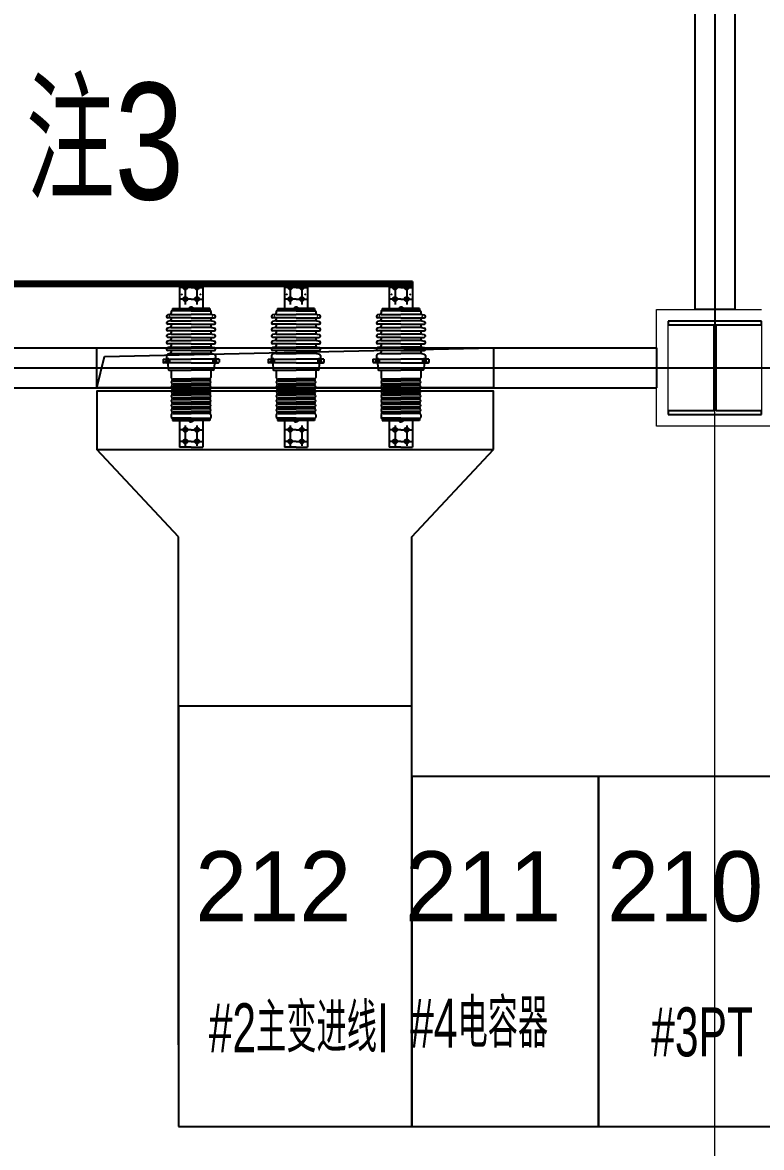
# Model space of a CAD drawing. Extents: x 3213259 to 3716512, y 332899 to 392399.
# Drawn here: x 3258526 to 3261695, y 358021 to 362842 of the extents above; entities that cross this region are included whole.
import ezdxf
from ezdxf.enums import TextEntityAlignment as Align

# ---------------------------------------------------------------- set-up
doc = ezdxf.new("R2010")
doc.units = 0
doc.header["$LTSCALE"] = 1000
doc.header["$MEASUREMENT"] = 0
doc.linetypes.add('CENTER', pattern=[50.8, 31.75, -6.35, 6.35, -6.35])
doc.linetypes.add('DOTE', pattern=[2.42, 2, -0.2, 0.02, -0.2])
for name, color, linetype in [('Cen', 4, 'CENTER'), ('DIM', 7, 'Continuous'), ('JZX_COLUMN', 50, 'Continuous'), ('JZX_WALL', 50, 'Continuous'), ('Lz3_autosign', 7, 'Continuous'), ('PART', 1, 'Continuous'), ('立面填充', 8, 'Continuous'), ('设备', 253, 'Continuous')]:
    doc.layers.add(name, color=color, linetype=linetype)
for name, color, linetype, lineweight in [('JYBASE', 255, 'Continuous', 0), ('JZ_SPACE', 7, 'Continuous', 0), ('JZX_DOTE', 14, 'DOTE', 0), ('JZX_ViewLine', 30, 'Continuous', 0)]:
    doc.layers.add(name, color=color, linetype=linetype, lineweight=lineweight)
doc.styles.add('sepd_yb2', font='sepd_gbe.shx', dxfattribs={"width": 0.8, "bigfont": 'sepd_gbc.shx'})
pattern_1 = [(90, (38683506.7, 5563254.86), (-538.815, 538.815), [142.875, -934.755]), (45, (38683506.7, 5563254.86), (-538.815367, 538.815367), [142.875, -619.125]), (135, (38683506.7, 5563254.86), (-538.815367, -538.815367), [142.875, -619.125])]

# ---------------------------------------------------------------- blocks, each defined once
blk = doc.blocks.new('A$C62D55686')
for p, q in [((34794.1, 13580), (33094.1, 13580)), ((33444.1, 12956.3), (33094.1, 13330)), ((34444.1, 12956.3), (34794.1, 13330)), ((33444.1, 10780), (33444.1, 12956.3)), ((34444.1, 10780), (34444.1, 12956.3))]:
    blk.add_line(p, q)
for points in [[(34794.1, 13330), (34794.1, 13580), (33094.1, 13580), (33094.1, 13330)], [(33444.1, 10430), (34444.1, 10430), (34444.1, 12230), (33444.1, 12230)]]:
    blk.add_lwpolyline(points, close=True)
at = {"layer": 'Cen'}
for p, q in [((33472.5, 14051.5), (33472.5, 13951.9)), ((33522.5, 14051.5), (33522.5, 13951.9)), ((33922.5, 14051.5), (33922.5, 13951.9)), ((33972.5, 14051.5), (33972.5, 13951.9)), ((34372.5, 14051.5), (34372.5, 13951.9)), ((34422.5, 14051.5), (34422.5, 13951.9)), ((33497.5, 14025), (33447.5, 14025)), ((33497.5, 14025), (33447.5, 14025)), ((33497.5, 14025), (33547.5, 14025)), ((33497.5, 14025), (33547.5, 14025)), ((33947.5, 14025), (33897.5, 14025)), ((33947.5, 14025), (33897.5, 14025)), ((33947.5, 14025), (33997.5, 14025)), ((33947.5, 14025), (33997.5, 14025)), ((34397.5, 14025), (34347.5, 14025)), ((34397.5, 14025), (34347.5, 14025)), ((34397.5, 14025), (34447.5, 14025)), ((34397.5, 14025), (34447.5, 14025)), ((33497.5, 13975), (33447.5, 13975)), ((33497.5, 13975), (33447.5, 13975)), ((33497.5, 13975), (33547.5, 13975)), ((33497.5, 13975), (33547.5, 13975)), ((33947.5, 13975), (33897.5, 13975)), ((33947.5, 13975), (33897.5, 13975)), ((33947.5, 13975), (33997.5, 13975)), ((33947.5, 13975), (33997.5, 13975)), ((34397.5, 13975), (34347.5, 13975)), ((34397.5, 13975), (34347.5, 13975)), ((34397.5, 13975), (34447.5, 13975)), ((34397.5, 13975), (34447.5, 13975)), ((33397.5, 13722.6), (33397.5, 13694.1)), ((33597.5, 13722.6), (33597.5, 13694.1)), ((33847.5, 13722.6), (33847.5, 13694.1)), ((34047.5, 13722.6), (34047.5, 13694.1)), ((34297.5, 13722.6), (34297.5, 13694.1)), ((34497.5, 13722.6), (34497.5, 13694.1)), ((33497.5, 13415), (33447.5, 13415)), ((33497.5, 13415), (33447.5, 13415)), ((33472.5, 13433.4), (33472.5, 13346.6)), ((33497.5, 13415), (33547.5, 13415)), ((33497.5, 13415), (33547.5, 13415)), ((33522.5, 13433.4), (33522.5, 13346.6)), ((33947.5, 13415), (33897.5, 13415)), ((33947.5, 13415), (33897.5, 13415)), ((33922.5, 13433.4), (33922.5, 13346.6)), ((33947.5, 13415), (33997.5, 13415)), ((33947.5, 13415), (33997.5, 13415)), ((33972.5, 13433.4), (33972.5, 13346.6)), ((34397.5, 13415), (34347.5, 13415)), ((34397.5, 13415), (34347.5, 13415)), ((34372.5, 13433.4), (34372.5, 13346.6)), ((34397.5, 13415), (34447.5, 13415)), ((34397.5, 13415), (34447.5, 13415)), ((34422.5, 13433.4), (34422.5, 13346.6)), ((33497.5, 13365), (33447.5, 13365)), ((33497.5, 13365), (33447.5, 13365)), ((33497.5, 13365), (33547.5, 13365)), ((33497.5, 13365), (33547.5, 13365)), ((33947.5, 13365), (33897.5, 13365)), ((33947.5, 13365), (33897.5, 13365)), ((33947.5, 13365), (33997.5, 13365)), ((33947.5, 13365), (33997.5, 13365)), ((34397.5, 13365), (34347.5, 13365)), ((34397.5, 13365), (34347.5, 13365)), ((34397.5, 13365), (34447.5, 13365)), ((34397.5, 13365), (34447.5, 13365))]:
    blk.add_line(p, q, dxfattribs=at)
at = {"layer": 'DIM'}
for centre in [(33457.6, 13994.9), (33537.4, 13994.9), (33907.6, 13994.9), (33987.4, 13994.9), (34357.6, 13994.9), (34437.4, 13994.9), (33430.7, 13931.2), (33564.3, 13931.2), (33880.7, 13931.2), (34014.3, 13931.2), (34330.7, 13931.2), (34464.3, 13931.2), (33405.6, 13901.6), (33589.4, 13901.6), (33855.6, 13901.6), (34039.4, 13901.6), (34305.6, 13901.6), (34489.4, 13901.6), (33388.5, 13706.9), (33606.5, 13706.9), (33838.5, 13706.9), (34056.5, 13706.9), (34288.5, 13706.9), (34506.5, 13706.9)]:
    blk.add_circle(centre, 0.4, dxfattribs=at)
at = {"layer": 'JYBASE', "lineweight": -3}
for p, q in [((33094.1, 13766), (34794.1, 13766)), ((33094.1, 13594), (33094.1, 13766)), ((33094.1, 13766), (34794.1, 13766)), ((33094.1, 13594), (33094.1, 13766)), ((33094.1, 13766), (34794.1, 13766)), ((33094.1, 13594), (33094.1, 13766)), ((33125.9, 13729.6), (34794.1, 13766)), ((33125.9, 13729.6), (34794.1, 13766)), ((33125.9, 13729.6), (34794.1, 13766)), ((34794.1, 13766), (34794.1, 13594)), ((34794.1, 13766), (34794.1, 13594)), ((34794.1, 13766), (34794.1, 13594)), ((33094.1, 13594), (33125.9, 13729.6)), ((33094.1, 13594), (33125.9, 13729.6)), ((33094.1, 13594), (33125.9, 13729.6)), ((34794.1, 13594), (33094.1, 13594)), ((34794.1, 13594), (33094.1, 13594)), ((34794.1, 13594), (33094.1, 13594))]:
    blk.add_line(p, q, dxfattribs=at)
at = {"layer": 'JYBASE'}
blk.add_lwpolyline([(33094.1, 13766), (34794.1, 13766), (34794.1, 13594), (33094.1, 13594)], close=True, dxfattribs=at)
blk.add_lwpolyline([(33094.1, 13766), (34794.1, 13766), (34794.1, 13594), (33094.1, 13594)], close=True, dxfattribs=at)
blk.add_lwpolyline([(33094.1, 13594), (33125.9, 13729.6), (34794.1, 13766)], dxfattribs=at)
blk.add_lwpolyline([(33094.1, 13594), (33125.9, 13729.6), (34794.1, 13766)], dxfattribs=at)
at = {"layer": 'JZX_COLUMN'}
for p, q in [((35943.8, 13880), (35543.8, 13880)), ((35543.8, 13880), (35543.8, 13864)), ((35543.8, 13880), (35543.8, 13864)), ((35543.8, 13864), (35738.8, 13864)), ((35738.8, 13864), (35738.8, 13496)), ((35748.8, 13496), (35748.8, 13864)), ((35748.8, 13864), (35943.8, 13864)), ((35943.8, 13864), (35943.8, 13880)), ((35943.8, 13864), (35943.8, 13880)), ((35738.8, 13496), (35543.8, 13496)), ((35543.8, 13496), (35543.8, 13480)), ((35543.8, 13480), (35943.8, 13480)), ((35943.8, 13496), (35748.8, 13496)), ((35943.8, 13480), (35943.8, 13496))]:
    blk.add_line(p, q, dxfattribs=at)
at = {"layer": 'JZX_DOTE', "ltscale": 20}
for p, q in [((35743.8, 1280), (35743.8, 24280)), ((1143.8, 13680), (49043.8, 13680)), ((1143.8, 13680), (49043.8, 13680)), ((1143.8, 13680), (49043.8, 13680))]:
    blk.add_line(p, q, dxfattribs=at)
at = {"layer": 'JZX_ViewLine'}
blk.add_lwpolyline([(35993.8, 13880), (35993.8, 13430), (35493.8, 13430), (35493.8, 13930), (35943.8, 13930)], dxfattribs=at)
blk.add_lwpolyline([(35543.8, 13880), (35943.8, 13880), (35943.8, 13480), (35543.8, 13480)], close=True, dxfattribs=at)
at = {"layer": 'JZX_WALL'}
for p, q in [((35657.8, 23030), (35657.8, 13930)), ((35829.8, 23030), (35829.8, 13930)), ((35829.8, 13930), (35657.8, 13930)), ((35829.8, 13930), (35657.8, 13930)), ((29693.8, 13766), (35493.8, 13766)), ((35493.8, 13766), (35493.8, 13594)), ((29693.8, 13594), (35493.8, 13594))]:
    blk.add_line(p, q, dxfattribs=at)
at = {"layer": 'Lz3_autosign', "color": 7, "linetype": 'ByBlock', "const_width": 30}
blk.add_lwpolyline([(30847.5, 14040), (34447.5, 14040)], dxfattribs=at)
at = {"layer": 'PART'}
for p, q in [((33497.5, 14050), (33447.5, 14050)), ((33497.5, 14050), (33447.5, 14050)), ((33447.5, 14050), (33447.5, 13935)), ((33497.5, 14050), (33547.5, 14050)), ((33497.5, 14050), (33547.5, 14050)), ((33547.5, 14050), (33547.5, 13935)), ((33947.5, 14050), (33897.5, 14050)), ((33947.5, 14050), (33897.5, 14050)), ((33897.5, 14050), (33897.5, 13935)), ((33947.5, 14050), (33997.5, 14050)), ((33947.5, 14050), (33997.5, 14050)), ((33997.5, 14050), (33997.5, 13935)), ((34397.5, 14050), (34347.5, 14050)), ((34397.5, 14050), (34347.5, 14050)), ((34347.5, 14050), (34347.5, 13935)), ((34397.5, 14050), (34447.5, 14050)), ((34397.5, 14050), (34447.5, 14050)), ((34447.5, 14050), (34447.5, 13935)), ((33417.5, 13935), (33497.5, 13935)), ((33417.5, 13935), (33417.5, 13925)), ((33491.5, 13940.5), (33497.5, 13940.5)), ((33491.5, 13940.5), (33491.5, 13935)), ((33503.5, 13940.5), (33497.5, 13940.5)), ((33577.5, 13935), (33497.5, 13935)), ((33503.5, 13940.5), (33503.5, 13935)), ((33577.5, 13935), (33577.5, 13925)), ((33867.5, 13935), (33947.5, 13935)), ((33867.5, 13935), (33867.5, 13925)), ((33941.5, 13940.5), (33947.5, 13940.5)), ((33941.5, 13940.5), (33941.5, 13935)), ((33953.5, 13940.5), (33947.5, 13940.5)), ((34027.5, 13935), (33947.5, 13935)), ((33953.5, 13940.5), (33953.5, 13935)), ((34027.5, 13935), (34027.5, 13925)), ((34317.5, 13935), (34397.5, 13935)), ((34317.5, 13935), (34317.5, 13925)), ((34391.5, 13940.5), (34397.5, 13940.5)), ((34391.5, 13940.5), (34391.5, 13935)), ((34403.5, 13940.5), (34397.5, 13940.5)), ((34477.5, 13935), (34397.5, 13935)), ((34403.5, 13940.5), (34403.5, 13935)), ((34477.5, 13935), (34477.5, 13925)), ((33407.8, 13909.1), (33397.2, 13906.9)), ((33497.5, 13895), (33398.5, 13895)), ((33412.5, 13922), (33412.5, 13915)), ((33412.5, 13909.1), (33497.5, 13909.1)), ((33412.5, 13895), (33412.5, 13887)), ((33497.5, 13925), (33415.5, 13925)), ((33417.5, 13928.5), (33497.5, 13928.5)), ((33577.5, 13928.5), (33497.5, 13928.5)), ((33497.5, 13925), (33579.5, 13925)), ((33582.5, 13909.1), (33497.5, 13909.1)), ((33497.5, 13895), (33596.5, 13895)), ((33582.5, 13922), (33582.5, 13915)), ((33582.5, 13895), (33582.5, 13887)), ((33587.2, 13909.1), (33597.8, 13906.9)), ((33857.8, 13909.1), (33847.2, 13906.9)), ((33947.5, 13895), (33848.5, 13895)), ((33862.5, 13922), (33862.5, 13915)), ((33862.5, 13909.1), (33947.5, 13909.1)), ((33862.5, 13895), (33862.5, 13887)), ((33947.5, 13925), (33865.5, 13925)), ((33867.5, 13928.5), (33947.5, 13928.5)), ((34027.5, 13928.5), (33947.5, 13928.5)), ((33947.5, 13925), (34029.5, 13925)), ((34032.5, 13909.1), (33947.5, 13909.1)), ((33947.5, 13895), (34046.5, 13895)), ((34032.5, 13922), (34032.5, 13915)), ((34032.5, 13895), (34032.5, 13887)), ((34037.2, 13909.1), (34047.8, 13906.9)), ((34307.8, 13909.1), (34297.2, 13906.9)), ((34397.5, 13895), (34298.5, 13895)), ((34312.5, 13922), (34312.5, 13915)), ((34312.5, 13909.1), (34397.5, 13909.1)), ((34312.5, 13895), (34312.5, 13887)), ((34397.5, 13925), (34315.5, 13925)), ((34317.5, 13928.5), (34397.5, 13928.5)), ((34477.5, 13928.5), (34397.5, 13928.5)), ((34397.5, 13925), (34479.5, 13925)), ((34482.5, 13909.1), (34397.5, 13909.1)), ((34397.5, 13895), (34496.5, 13895)), ((34482.5, 13922), (34482.5, 13915)), ((34482.5, 13895), (34482.5, 13887)), ((34487.2, 13909.1), (34497.8, 13906.9)), ((33407.8, 13881.1), (33397.2, 13878.9)), ((33407.8, 13853.1), (33397.2, 13850.9)), ((33497.5, 13867), (33398.5, 13867)), ((33497.5, 13839), (33398.5, 13839)), ((33412.5, 13881.1), (33497.5, 13881.1)), ((33412.5, 13867), (33412.5, 13859)), ((33412.5, 13853.1), (33497.5, 13853.1)), ((33412.5, 13839), (33412.5, 13831)), ((33582.5, 13881.1), (33497.5, 13881.1)), ((33497.5, 13867), (33596.5, 13867)), ((33582.5, 13853.1), (33497.5, 13853.1)), ((33497.5, 13839), (33596.5, 13839)), ((33582.5, 13867), (33582.5, 13859)), ((33582.5, 13839), (33582.5, 13831)), ((33587.2, 13881.1), (33597.8, 13878.9)), ((33587.2, 13853.1), (33597.8, 13850.9)), ((33857.8, 13881.1), (33847.2, 13878.9)), ((33857.8, 13853.1), (33847.2, 13850.9)), ((33947.5, 13867), (33848.5, 13867)), ((33947.5, 13839), (33848.5, 13839)), ((33862.5, 13881.1), (33947.5, 13881.1)), ((33862.5, 13867), (33862.5, 13859)), ((33862.5, 13853.1), (33947.5, 13853.1)), ((33862.5, 13839), (33862.5, 13831)), ((34032.5, 13881.1), (33947.5, 13881.1)), ((33947.5, 13867), (34046.5, 13867)), ((34032.5, 13853.1), (33947.5, 13853.1)), ((33947.5, 13839), (34046.5, 13839)), ((34032.5, 13867), (34032.5, 13859)), ((34032.5, 13839), (34032.5, 13831)), ((34037.2, 13881.1), (34047.8, 13878.9)), ((34037.2, 13853.1), (34047.8, 13850.9)), ((34307.8, 13881.1), (34297.2, 13878.9)), ((34307.8, 13853.1), (34297.2, 13850.9)), ((34397.5, 13867), (34298.5, 13867)), ((34397.5, 13839), (34298.5, 13839)), ((34312.5, 13881.1), (34397.5, 13881.1)), ((34312.5, 13867), (34312.5, 13859)), ((34312.5, 13853.1), (34397.5, 13853.1)), ((34312.5, 13839), (34312.5, 13831)), ((34482.5, 13881.1), (34397.5, 13881.1)), ((34397.5, 13867), (34496.5, 13867)), ((34482.5, 13853.1), (34397.5, 13853.1)), ((34397.5, 13839), (34496.5, 13839)), ((34482.5, 13867), (34482.5, 13859)), ((34482.5, 13839), (34482.5, 13831)), ((34487.2, 13881.1), (34497.8, 13878.9)), ((34487.2, 13853.1), (34497.8, 13850.9)), ((33407.8, 13825.1), (33397.2, 13822.9)), ((33407.8, 13797.1), (33397.2, 13794.9)), ((33497.5, 13811), (33398.5, 13811)), ((33412.5, 13825.1), (33497.5, 13825.1)), ((33412.5, 13811), (33412.5, 13803)), ((33412.5, 13797.1), (33497.5, 13797.1)), ((33582.5, 13825.1), (33497.5, 13825.1)), ((33497.5, 13811), (33596.5, 13811)), ((33582.5, 13797.1), (33497.5, 13797.1)), ((33582.5, 13811), (33582.5, 13803)), ((33587.2, 13825.1), (33597.8, 13822.9)), ((33587.2, 13797.1), (33597.8, 13794.9)), ((33857.8, 13825.1), (33847.2, 13822.9)), ((33857.8, 13797.1), (33847.2, 13794.9)), ((33947.5, 13811), (33848.5, 13811)), ((33862.5, 13825.1), (33947.5, 13825.1)), ((33862.5, 13811), (33862.5, 13803)), ((33862.5, 13797.1), (33947.5, 13797.1)), ((34032.5, 13825.1), (33947.5, 13825.1)), ((33947.5, 13811), (34046.5, 13811)), ((34032.5, 13797.1), (33947.5, 13797.1)), ((34032.5, 13811), (34032.5, 13803)), ((34037.2, 13825.1), (34047.8, 13822.9)), ((34037.2, 13797.1), (34047.8, 13794.9)), ((34307.8, 13825.1), (34297.2, 13822.9)), ((34307.8, 13797.1), (34297.2, 13794.9)), ((34397.5, 13811), (34298.5, 13811)), ((34312.5, 13825.1), (34397.5, 13825.1)), ((34312.5, 13811), (34312.5, 13803)), ((34312.5, 13797.1), (34397.5, 13797.1)), ((34482.5, 13825.1), (34397.5, 13825.1)), ((34397.5, 13811), (34496.5, 13811)), ((34482.5, 13797.1), (34397.5, 13797.1)), ((34482.5, 13811), (34482.5, 13803)), ((34487.2, 13825.1), (34497.8, 13822.9)), ((34487.2, 13797.1), (34497.8, 13794.9)), ((33407.8, 13769.1), (33397.2, 13766.9)), ((33407.8, 13741.1), (33397.2, 13738.9)), ((33497.5, 13783), (33398.5, 13783)), ((33497.5, 13755), (33398.5, 13755)), ((33412.5, 13783), (33412.5, 13775)), ((33412.5, 13769.1), (33497.5, 13769.1)), ((33412.5, 13755), (33412.5, 13747)), ((33412.5, 13741.1), (33497.5, 13741.1)), ((33497.5, 13783), (33596.5, 13783)), ((33582.5, 13769.1), (33497.5, 13769.1)), ((33497.5, 13755), (33596.5, 13755)), ((33582.5, 13741.1), (33497.5, 13741.1)), ((33582.5, 13783), (33582.5, 13775)), ((33582.5, 13755), (33582.5, 13747)), ((33587.2, 13769.1), (33597.8, 13766.9)), ((33587.2, 13741.1), (33597.8, 13738.9)), ((33857.8, 13769.1), (33847.2, 13766.9)), ((33857.8, 13741.1), (33847.2, 13738.9)), ((33947.5, 13783), (33848.5, 13783)), ((33947.5, 13755), (33848.5, 13755)), ((33862.5, 13783), (33862.5, 13775)), ((33862.5, 13769.1), (33947.5, 13769.1)), ((33862.5, 13755), (33862.5, 13747)), ((33862.5, 13741.1), (33947.5, 13741.1)), ((33947.5, 13783), (34046.5, 13783)), ((34032.5, 13769.1), (33947.5, 13769.1)), ((33947.5, 13755), (34046.5, 13755)), ((34032.5, 13741.1), (33947.5, 13741.1)), ((34032.5, 13783), (34032.5, 13775)), ((34032.5, 13755), (34032.5, 13747)), ((34037.2, 13769.1), (34047.8, 13766.9)), ((34037.2, 13741.1), (34047.8, 13738.9)), ((34307.8, 13769.1), (34297.2, 13766.9)), ((34307.8, 13741.1), (34297.2, 13738.9)), ((34397.5, 13783), (34298.5, 13783)), ((34397.5, 13755), (34298.5, 13755)), ((34312.5, 13783), (34312.5, 13775)), ((34312.5, 13769.1), (34397.5, 13769.1)), ((34312.5, 13755), (34312.5, 13747)), ((34312.5, 13741.1), (34397.5, 13741.1)), ((34397.5, 13783), (34496.5, 13783)), ((34482.5, 13769.1), (34397.5, 13769.1)), ((34397.5, 13755), (34496.5, 13755)), ((34482.5, 13741.1), (34397.5, 13741.1)), ((34482.5, 13783), (34482.5, 13775)), ((34482.5, 13755), (34482.5, 13747)), ((34487.2, 13769.1), (34497.8, 13766.9)), ((34487.2, 13741.1), (34497.8, 13738.9)), ((33377.5, 13717), (33377.5, 13705)), ((33377.5, 13717), (33497.5, 13717)), ((33497.5, 13702), (33380.5, 13702)), ((33390.5, 13717), (33390.5, 13702)), ((33392.5, 13733), (33392.5, 13717)), ((33397.7, 13699.2), (33399.3, 13673.8)), ((33404.5, 13717), (33404.5, 13702)), ((33617.5, 13717), (33497.5, 13717)), ((33497.5, 13702), (33614.5, 13702)), ((33590.5, 13717), (33590.5, 13702)), ((33597.3, 13699.2), (33595.7, 13673.8)), ((33602.5, 13733), (33602.5, 13717)), ((33604.5, 13717), (33604.5, 13702)), ((33617.5, 13717), (33617.5, 13705)), ((33827.5, 13717), (33827.5, 13705)), ((33827.5, 13717), (33947.5, 13717)), ((33947.5, 13702), (33830.5, 13702)), ((33840.5, 13717), (33840.5, 13702)), ((33842.5, 13733), (33842.5, 13717)), ((33847.7, 13699.2), (33849.3, 13673.8)), ((33854.5, 13717), (33854.5, 13702)), ((34067.5, 13717), (33947.5, 13717)), ((33947.5, 13702), (34064.5, 13702)), ((34040.5, 13717), (34040.5, 13702)), ((34047.3, 13699.2), (34045.7, 13673.8)), ((34052.5, 13733), (34052.5, 13717)), ((34054.5, 13717), (34054.5, 13702)), ((34067.5, 13717), (34067.5, 13705)), ((34277.5, 13717), (34277.5, 13705)), ((34277.5, 13717), (34397.5, 13717)), ((34397.5, 13702), (34280.5, 13702)), ((34290.5, 13717), (34290.5, 13702)), ((34292.5, 13733), (34292.5, 13717)), ((34297.7, 13699.2), (34299.3, 13673.8)), ((34304.5, 13717), (34304.5, 13702)), ((34517.5, 13717), (34397.5, 13717)), ((34397.5, 13702), (34514.5, 13702)), ((34490.5, 13717), (34490.5, 13702)), ((34497.3, 13699.2), (34495.7, 13673.8)), ((34502.5, 13733), (34502.5, 13717)), ((34504.5, 13717), (34504.5, 13702)), ((34517.5, 13717), (34517.5, 13705)), ((33402.3, 13671), (33497.5, 13671)), ((33412.5, 13671), (33412.5, 13639)), ((33412.5, 13671), (33412.5, 13639)), ((33592.7, 13671), (33497.5, 13671)), ((33582.5, 13671), (33582.5, 13639)), ((33582.5, 13671), (33582.5, 13639)), ((33852.3, 13671), (33947.5, 13671)), ((33862.5, 13671), (33862.5, 13639)), ((33862.5, 13671), (33862.5, 13639)), ((34042.7, 13671), (33947.5, 13671)), ((34032.5, 13671), (34032.5, 13639)), ((34032.5, 13671), (34032.5, 13639)), ((34302.3, 13671), (34397.5, 13671)), ((34312.5, 13671), (34312.5, 13639)), ((34312.5, 13671), (34312.5, 13639)), ((34492.7, 13671), (34397.5, 13671)), ((34482.5, 13671), (34482.5, 13639)), ((34482.5, 13671), (34482.5, 13639)), ((33416.1, 13632.8), (33413.7, 13635.8)), ((33413.7, 13622.2), (33416.1, 13625.2)), ((33416.1, 13612.8), (33413.7, 13615.8)), ((33413.7, 13602.2), (33416.1, 13605.2)), ((33416.1, 13592.8), (33413.7, 13595.8)), ((33419.4, 13632.8), (33497.5, 13632.8)), ((33419.4, 13625.2), (33497.5, 13625.2)), ((33419.4, 13612.8), (33497.5, 13612.8)), ((33419.4, 13605.2), (33497.5, 13605.2)), ((33575.6, 13632.8), (33497.5, 13632.8)), ((33575.6, 13625.2), (33497.5, 13625.2)), ((33575.6, 13612.8), (33497.5, 13612.8)), ((33575.6, 13605.2), (33497.5, 13605.2)), ((33578.9, 13632.8), (33581.4, 13635.8)), ((33581.4, 13622.2), (33578.9, 13625.2)), ((33578.9, 13612.8), (33581.4, 13615.8)), ((33581.4, 13602.2), (33578.9, 13605.2)), ((33578.9, 13592.8), (33581.4, 13595.8)), ((33866.1, 13632.8), (33863.7, 13635.8)), ((33863.7, 13622.2), (33866.1, 13625.2)), ((33866.1, 13612.8), (33863.7, 13615.8)), ((33863.7, 13602.2), (33866.1, 13605.2)), ((33866.1, 13592.8), (33863.7, 13595.8)), ((33869.4, 13632.8), (33947.5, 13632.8)), ((33869.4, 13625.2), (33947.5, 13625.2)), ((33869.4, 13612.8), (33947.5, 13612.8)), ((33869.4, 13605.2), (33947.5, 13605.2)), ((34025.6, 13632.8), (33947.5, 13632.8)), ((34025.6, 13625.2), (33947.5, 13625.2)), ((34025.6, 13612.8), (33947.5, 13612.8)), ((34025.6, 13605.2), (33947.5, 13605.2)), ((34028.9, 13632.8), (34031.4, 13635.8)), ((34031.4, 13622.2), (34028.9, 13625.2)), ((34028.9, 13612.8), (34031.4, 13615.8)), ((34031.4, 13602.2), (34028.9, 13605.2)), ((34028.9, 13592.8), (34031.4, 13595.8)), ((34316.1, 13632.8), (34313.7, 13635.8)), ((34313.7, 13622.2), (34316.1, 13625.2)), ((34316.1, 13612.8), (34313.7, 13615.8)), ((34313.7, 13602.2), (34316.1, 13605.2)), ((34316.1, 13592.8), (34313.7, 13595.8)), ((34319.4, 13632.8), (34397.5, 13632.8)), ((34319.4, 13625.2), (34397.5, 13625.2)), ((34319.4, 13612.8), (34397.5, 13612.8)), ((34319.4, 13605.2), (34397.5, 13605.2)), ((34475.6, 13632.8), (34397.5, 13632.8)), ((34475.6, 13625.2), (34397.5, 13625.2)), ((34475.6, 13612.8), (34397.5, 13612.8)), ((34475.6, 13605.2), (34397.5, 13605.2)), ((34478.9, 13632.8), (34481.4, 13635.8)), ((34481.4, 13622.2), (34478.9, 13625.2)), ((34478.9, 13612.8), (34481.4, 13615.8)), ((34481.4, 13602.2), (34478.9, 13605.2)), ((34478.9, 13592.8), (34481.4, 13595.8)), ((33413.7, 13582.2), (33416.1, 13585.2)), ((33416.1, 13572.8), (33413.7, 13575.8)), ((33413.7, 13562.2), (33416.1, 13565.2)), ((33416.1, 13552.8), (33413.7, 13555.8)), ((33419.4, 13592.8), (33497.5, 13592.8)), ((33419.4, 13585.2), (33497.5, 13585.2)), ((33419.4, 13572.8), (33497.5, 13572.8)), ((33419.4, 13572.8), (33435.5, 13572.8)), ((33419.4, 13565.2), (33497.5, 13565.2)), ((33419.4, 13565.2), (33435.5, 13565.2)), ((33419.4, 13552.8), (33497.5, 13552.8)), ((33575.6, 13592.8), (33497.5, 13592.8)), ((33575.6, 13585.2), (33497.5, 13585.2)), ((33575.6, 13572.8), (33497.5, 13572.8)), ((33575.6, 13565.2), (33497.5, 13565.2)), ((33575.6, 13552.8), (33497.5, 13552.8)), ((33575.6, 13572.8), (33559.5, 13572.8)), ((33575.6, 13565.2), (33559.5, 13565.2)), ((33581.4, 13582.2), (33578.9, 13585.2)), ((33578.9, 13572.8), (33581.4, 13575.8)), ((33581.4, 13562.2), (33578.9, 13565.2)), ((33578.9, 13552.8), (33581.4, 13555.8)), ((33863.7, 13582.2), (33866.1, 13585.2)), ((33866.1, 13572.8), (33863.7, 13575.8)), ((33863.7, 13562.2), (33866.1, 13565.2)), ((33866.1, 13552.8), (33863.7, 13555.8)), ((33869.4, 13592.8), (33947.5, 13592.8)), ((33869.4, 13585.2), (33947.5, 13585.2)), ((33869.4, 13572.8), (33947.5, 13572.8)), ((33869.4, 13572.8), (33885.5, 13572.8)), ((33869.4, 13565.2), (33947.5, 13565.2)), ((33869.4, 13565.2), (33885.5, 13565.2)), ((33869.4, 13552.8), (33947.5, 13552.8)), ((34025.6, 13592.8), (33947.5, 13592.8)), ((34025.6, 13585.2), (33947.5, 13585.2)), ((34025.6, 13572.8), (33947.5, 13572.8)), ((34025.6, 13565.2), (33947.5, 13565.2)), ((34025.6, 13552.8), (33947.5, 13552.8)), ((34025.6, 13572.8), (34009.5, 13572.8)), ((34025.6, 13565.2), (34009.5, 13565.2)), ((34031.4, 13582.2), (34028.9, 13585.2)), ((34028.9, 13572.8), (34031.4, 13575.8)), ((34031.4, 13562.2), (34028.9, 13565.2)), ((34028.9, 13552.8), (34031.4, 13555.8)), ((34313.7, 13582.2), (34316.1, 13585.2)), ((34316.1, 13572.8), (34313.7, 13575.8)), ((34313.7, 13562.2), (34316.1, 13565.2)), ((34316.1, 13552.8), (34313.7, 13555.8)), ((34319.4, 13592.8), (34397.5, 13592.8)), ((34319.4, 13585.2), (34397.5, 13585.2)), ((34319.4, 13572.8), (34397.5, 13572.8)), ((34319.4, 13572.8), (34335.5, 13572.8)), ((34319.4, 13565.2), (34397.5, 13565.2)), ((34319.4, 13565.2), (34335.5, 13565.2)), ((34319.4, 13552.8), (34397.5, 13552.8)), ((34475.6, 13592.8), (34397.5, 13592.8)), ((34475.6, 13585.2), (34397.5, 13585.2)), ((34475.6, 13572.8), (34397.5, 13572.8)), ((34475.6, 13565.2), (34397.5, 13565.2)), ((34475.6, 13552.8), (34397.5, 13552.8)), ((34475.6, 13572.8), (34459.5, 13572.8)), ((34475.6, 13565.2), (34459.5, 13565.2)), ((34481.4, 13582.2), (34478.9, 13585.2)), ((34478.9, 13572.8), (34481.4, 13575.8)), ((34481.4, 13562.2), (34478.9, 13565.2)), ((34478.9, 13552.8), (34481.4, 13555.8)), ((33413.7, 13542.2), (33416.1, 13545.2)), ((33416.1, 13532.8), (33413.7, 13535.8)), ((33413.7, 13522.2), (33416.1, 13525.2)), ((33416.1, 13512.8), (33413.7, 13515.8)), ((33413.7, 13502.2), (33416.1, 13505.2)), ((33419.4, 13545.2), (33497.5, 13545.2)), ((33419.4, 13532.8), (33497.5, 13532.8)), ((33419.4, 13525.2), (33497.5, 13525.2)), ((33419.4, 13512.8), (33497.5, 13512.8)), ((33419.4, 13505.2), (33497.5, 13505.2)), ((33575.6, 13545.2), (33497.5, 13545.2)), ((33575.6, 13532.8), (33497.5, 13532.8)), ((33575.6, 13525.2), (33497.5, 13525.2)), ((33575.6, 13512.8), (33497.5, 13512.8)), ((33575.6, 13505.2), (33497.5, 13505.2)), ((33581.4, 13542.2), (33578.9, 13545.2)), ((33578.9, 13532.8), (33581.4, 13535.8)), ((33581.4, 13522.2), (33578.9, 13525.2)), ((33578.9, 13512.8), (33581.4, 13515.8)), ((33581.4, 13502.2), (33578.9, 13505.2)), ((33863.7, 13542.2), (33866.1, 13545.2)), ((33866.1, 13532.8), (33863.7, 13535.8)), ((33863.7, 13522.2), (33866.1, 13525.2)), ((33866.1, 13512.8), (33863.7, 13515.8)), ((33863.7, 13502.2), (33866.1, 13505.2)), ((33869.4, 13545.2), (33947.5, 13545.2)), ((33869.4, 13532.8), (33947.5, 13532.8)), ((33869.4, 13525.2), (33947.5, 13525.2)), ((33869.4, 13512.8), (33947.5, 13512.8)), ((33869.4, 13505.2), (33947.5, 13505.2)), ((34025.6, 13545.2), (33947.5, 13545.2)), ((34025.6, 13532.8), (33947.5, 13532.8)), ((34025.6, 13525.2), (33947.5, 13525.2)), ((34025.6, 13512.8), (33947.5, 13512.8)), ((34025.6, 13505.2), (33947.5, 13505.2)), ((34031.4, 13542.2), (34028.9, 13545.2)), ((34028.9, 13532.8), (34031.4, 13535.8)), ((34031.4, 13522.2), (34028.9, 13525.2)), ((34028.9, 13512.8), (34031.4, 13515.8)), ((34031.4, 13502.2), (34028.9, 13505.2)), ((34313.7, 13542.2), (34316.1, 13545.2)), ((34316.1, 13532.8), (34313.7, 13535.8)), ((34313.7, 13522.2), (34316.1, 13525.2)), ((34316.1, 13512.8), (34313.7, 13515.8)), ((34313.7, 13502.2), (34316.1, 13505.2)), ((34319.4, 13545.2), (34397.5, 13545.2)), ((34319.4, 13532.8), (34397.5, 13532.8)), ((34319.4, 13525.2), (34397.5, 13525.2)), ((34319.4, 13512.8), (34397.5, 13512.8)), ((34319.4, 13505.2), (34397.5, 13505.2)), ((34475.6, 13545.2), (34397.5, 13545.2)), ((34475.6, 13532.8), (34397.5, 13532.8)), ((34475.6, 13525.2), (34397.5, 13525.2)), ((34475.6, 13512.8), (34397.5, 13512.8)), ((34475.6, 13505.2), (34397.5, 13505.2)), ((34481.4, 13542.2), (34478.9, 13545.2)), ((34478.9, 13532.8), (34481.4, 13535.8)), ((34481.4, 13522.2), (34478.9, 13525.2)), ((34478.9, 13512.8), (34481.4, 13515.8)), ((34481.4, 13502.2), (34478.9, 13505.2)), ((33412.5, 13479), (33412.5, 13468)), ((33416.1, 13492.8), (33413.7, 13495.8)), ((33413.7, 13482.2), (33416.1, 13485.2)), ((33497.5, 13465), (33415.5, 13465)), ((33417.5, 13465), (33417.5, 13455)), ((33417.5, 13461.5), (33497.5, 13461.5)), ((33417.5, 13455), (33497.5, 13455)), ((33419.4, 13492.8), (33497.5, 13492.8)), ((33419.4, 13485.2), (33497.5, 13485.2)), ((33447.5, 13455), (33447.5, 13340)), ((33491.5, 13455), (33491.5, 13449.5)), ((33491.5, 13449.5), (33497.5, 13449.5)), ((33575.6, 13492.8), (33497.5, 13492.8)), ((33575.6, 13485.2), (33497.5, 13485.2)), ((33497.5, 13465), (33579.5, 13465)), ((33577.5, 13461.5), (33497.5, 13461.5)), ((33577.5, 13455), (33497.5, 13455)), ((33503.5, 13449.5), (33497.5, 13449.5)), ((33503.5, 13455), (33503.5, 13449.5)), ((33547.5, 13455), (33547.5, 13340)), ((33577.5, 13465), (33577.5, 13455)), ((33578.9, 13492.8), (33581.4, 13495.8)), ((33581.4, 13482.2), (33578.9, 13485.2)), ((33582.5, 13479), (33582.5, 13468)), ((33862.5, 13479), (33862.5, 13468)), ((33866.1, 13492.8), (33863.7, 13495.8)), ((33863.7, 13482.2), (33866.1, 13485.2)), ((33947.5, 13465), (33865.5, 13465)), ((33867.5, 13465), (33867.5, 13455)), ((33867.5, 13461.5), (33947.5, 13461.5)), ((33867.5, 13455), (33947.5, 13455)), ((33869.4, 13492.8), (33947.5, 13492.8)), ((33869.4, 13485.2), (33947.5, 13485.2)), ((33897.5, 13455), (33897.5, 13340)), ((33941.5, 13455), (33941.5, 13449.5)), ((33941.5, 13449.5), (33947.5, 13449.5)), ((34025.6, 13492.8), (33947.5, 13492.8)), ((34025.6, 13485.2), (33947.5, 13485.2)), ((33947.5, 13465), (34029.5, 13465)), ((34027.5, 13461.5), (33947.5, 13461.5)), ((34027.5, 13455), (33947.5, 13455)), ((33953.5, 13449.5), (33947.5, 13449.5)), ((33953.5, 13455), (33953.5, 13449.5)), ((33997.5, 13455), (33997.5, 13340)), ((34027.5, 13465), (34027.5, 13455)), ((34028.9, 13492.8), (34031.4, 13495.8)), ((34031.4, 13482.2), (34028.9, 13485.2)), ((34032.5, 13479), (34032.5, 13468)), ((34312.5, 13479), (34312.5, 13468)), ((34316.1, 13492.8), (34313.7, 13495.8)), ((34313.7, 13482.2), (34316.1, 13485.2)), ((34397.5, 13465), (34315.5, 13465)), ((34317.5, 13465), (34317.5, 13455)), ((34317.5, 13461.5), (34397.5, 13461.5)), ((34317.5, 13455), (34397.5, 13455)), ((34319.4, 13492.8), (34397.5, 13492.8)), ((34319.4, 13485.2), (34397.5, 13485.2)), ((34347.5, 13455), (34347.5, 13340)), ((34391.5, 13455), (34391.5, 13449.5)), ((34391.5, 13449.5), (34397.5, 13449.5)), ((34475.6, 13492.8), (34397.5, 13492.8)), ((34475.6, 13485.2), (34397.5, 13485.2)), ((34397.5, 13465), (34479.5, 13465)), ((34477.5, 13461.5), (34397.5, 13461.5)), ((34477.5, 13455), (34397.5, 13455)), ((34403.5, 13449.5), (34397.5, 13449.5)), ((34403.5, 13455), (34403.5, 13449.5)), ((34447.5, 13455), (34447.5, 13340)), ((34477.5, 13465), (34477.5, 13455)), ((34478.9, 13492.8), (34481.4, 13495.8)), ((34481.4, 13482.2), (34478.9, 13485.2)), ((34482.5, 13479), (34482.5, 13468)), ((33497.5, 13340), (33447.5, 13340)), ((33497.5, 13340), (33447.5, 13340)), ((33497.5, 13340), (33547.5, 13340)), ((33497.5, 13340), (33547.5, 13340)), ((33947.5, 13340), (33897.5, 13340)), ((33947.5, 13340), (33897.5, 13340)), ((33947.5, 13340), (33997.5, 13340)), ((33947.5, 13340), (33997.5, 13340)), ((34397.5, 13340), (34347.5, 13340)), ((34397.5, 13340), (34347.5, 13340)), ((34397.5, 13340), (34447.5, 13340)), ((34397.5, 13340), (34447.5, 13340))]:
    blk.add_line(p, q, dxfattribs=at)
for centre in [(33472.5, 14025), (33522.5, 14025), (33922.5, 14025), (33972.5, 14025), (34372.5, 14025), (34422.5, 14025), (33472.5, 13975), (33522.5, 13975), (33922.5, 13975), (33972.5, 13975), (34372.5, 13975), (34422.5, 13975), (33472.5, 13415), (33522.5, 13415), (33922.5, 13415), (33972.5, 13415), (34372.5, 13415), (34422.5, 13415), (33472.5, 13365), (33522.5, 13365), (33922.5, 13365), (33972.5, 13365), (34372.5, 13365), (34422.5, 13365)]:
    blk.add_circle(centre, 9, dxfattribs=at)
for centre, radius, start, end in [((33497.5, 13937.8), 2.8, 90, 270), ((33497.5, 13937.8), 2.8, 270, 90), ((33947.5, 13937.8), 2.8, 90, 270), ((33947.5, 13937.8), 2.8, 270, 90), ((34397.5, 13937.8), 2.8, 90, 270), ((34397.5, 13937.8), 2.8, 270, 90), ((33398.5, 13901), 6, 102.164, 270), ((33406.5, 13915), 6, 282.164, 0), ((33406.5, 13887), 6, 282.164, 0), ((33415.5, 13922), 3, 90, 180), ((33579.5, 13922), 3, 0, 90), ((33588.5, 13915), 6, 180, 257.836), ((33588.5, 13887), 6, 180, 257.836), ((33596.5, 13901), 6, 270, 77.836), ((33848.5, 13901), 6, 102.164, 270), ((33856.5, 13915), 6, 282.164, 0), ((33856.5, 13887), 6, 282.164, 0), ((33865.5, 13922), 3, 90, 180), ((34029.5, 13922), 3, 0, 90), ((34038.5, 13915), 6, 180, 257.836), ((34038.5, 13887), 6, 180, 257.836), ((34046.5, 13901), 6, 270, 77.836), ((34298.5, 13901), 6, 102.164, 270), ((34306.5, 13915), 6, 282.164, 0), ((34306.5, 13887), 6, 282.164, 0), ((34315.5, 13922), 3, 90, 180), ((34479.5, 13922), 3, 0, 90), ((34488.5, 13915), 6, 180, 257.836), ((34488.5, 13887), 6, 180, 257.836), ((34496.5, 13901), 6, 270, 77.836), ((33398.5, 13873), 6, 102.164, 270), ((33398.5, 13845), 6, 102.164, 270), ((33406.5, 13859), 6, 282.164, 0), ((33588.5, 13859), 6, 180, 257.836), ((33596.5, 13873), 6, 270, 77.836), ((33596.5, 13845), 6, 270, 77.836), ((33848.5, 13873), 6, 102.164, 270), ((33848.5, 13845), 6, 102.164, 270), ((33856.5, 13859), 6, 282.164, 0), ((34038.5, 13859), 6, 180, 257.836), ((34046.5, 13873), 6, 270, 77.836), ((34046.5, 13845), 6, 270, 77.836), ((34298.5, 13873), 6, 102.164, 270), ((34298.5, 13845), 6, 102.164, 270), ((34306.5, 13859), 6, 282.164, 0), ((34488.5, 13859), 6, 180, 257.836), ((34496.5, 13873), 6, 270, 77.836), ((34496.5, 13845), 6, 270, 77.836), ((33398.5, 13817), 6, 102.164, 270), ((33398.5, 13789), 6, 102.164, 270), ((33406.5, 13831), 6, 282.164, 0), ((33406.5, 13803), 6, 282.164, 0), ((33588.5, 13831), 6, 180, 257.836), ((33588.5, 13803), 6, 180, 257.836), ((33596.5, 13817), 6, 270, 77.836), ((33596.5, 13789), 6, 270, 77.836), ((33848.5, 13817), 6, 102.164, 270), ((33848.5, 13789), 6, 102.164, 270), ((33856.5, 13831), 6, 282.164, 0), ((33856.5, 13803), 6, 282.164, 0), ((34038.5, 13831), 6, 180, 257.836), ((34038.5, 13803), 6, 180, 257.836), ((34046.5, 13817), 6, 270, 77.836), ((34046.5, 13789), 6, 270, 77.836), ((34298.5, 13817), 6, 102.164, 270), ((34298.5, 13789), 6, 102.164, 270), ((34306.5, 13831), 6, 282.164, 0), ((34306.5, 13803), 6, 282.164, 0), ((34488.5, 13831), 6, 180, 257.836), ((34488.5, 13803), 6, 180, 257.836), ((34496.5, 13817), 6, 270, 77.836), ((34496.5, 13789), 6, 270, 77.836), ((33398.5, 13761), 6, 102.164, 270), ((33398.5, 13733), 6, 102.164, 180), ((33406.5, 13775), 6, 282.164, 0), ((33406.5, 13747), 6, 282.164, 0), ((33588.5, 13775), 6, 180, 257.836), ((33588.5, 13747), 6, 180, 257.836), ((33596.5, 13761), 6, 270, 77.836), ((33596.5, 13733), 6, 0, 77.836), ((33848.5, 13761), 6, 102.164, 270), ((33848.5, 13733), 6, 102.164, 180), ((33856.5, 13775), 6, 282.164, 0), ((33856.5, 13747), 6, 282.164, 0), ((34038.5, 13775), 6, 180, 257.836), ((34038.5, 13747), 6, 180, 257.836), ((34046.5, 13761), 6, 270, 77.836), ((34046.5, 13733), 6, 0, 77.836), ((34298.5, 13761), 6, 102.164, 270), ((34298.5, 13733), 6, 102.164, 180), ((34306.5, 13775), 6, 282.164, 0), ((34306.5, 13747), 6, 282.164, 0), ((34488.5, 13775), 6, 180, 257.836), ((34488.5, 13747), 6, 180, 257.836), ((34496.5, 13761), 6, 270, 77.836), ((34496.5, 13733), 6, 0, 77.836), ((33380.5, 13705), 3, 180, 270), ((33394.7, 13699), 3, 3.6914, 90), ((33600.3, 13699), 3, 90, 176.3086), ((33614.5, 13705), 3, 270, 0), ((33830.5, 13705), 3, 180, 270), ((33844.7, 13699), 3, 3.6914, 90), ((34050.3, 13699), 3, 90, 176.3086), ((34064.5, 13705), 3, 270, 0), ((34280.5, 13705), 3, 180, 270), ((34294.7, 13699), 3, 3.6914, 90), ((34500.3, 13699), 3, 90, 176.3086), ((34514.5, 13705), 3, 270, 0), ((33402.3, 13674), 3, 183.6914, 270), ((33592.7, 13674), 3, 270, 356.3086), ((33852.3, 13674), 3, 183.6914, 270), ((34042.7, 13674), 3, 270, 356.3086), ((34302.3, 13674), 3, 183.6914, 270), ((34492.7, 13674), 3, 270, 356.3086), ((33417.5, 13639), 5, 180, 219.6396), ((33417.5, 13619), 5, 140.3604, 219.6396), ((33417.5, 13599), 5, 140.3604, 219.6396), ((33411.5, 13629), 6, 320.3604, 39.6396), ((33411.5, 13609), 6, 320.3604, 39.6396), ((33583.5, 13629), 6, 140.3604, 219.6396), ((33583.5, 13609), 6, 140.3604, 219.6396), ((33577.5, 13639), 5, 320.3604, 0), ((33577.5, 13619), 5, 320.3604, 39.6396), ((33577.5, 13599), 5, 320.3604, 39.6396), ((33867.5, 13639), 5, 180, 219.6396), ((33867.5, 13619), 5, 140.3604, 219.6396), ((33867.5, 13599), 5, 140.3604, 219.6396), ((33861.5, 13629), 6, 320.3604, 39.6396), ((33861.5, 13609), 6, 320.3604, 39.6396), ((34033.5, 13629), 6, 140.3604, 219.6396), ((34033.5, 13609), 6, 140.3604, 219.6396), ((34027.5, 13639), 5, 320.3604, 0), ((34027.5, 13619), 5, 320.3604, 39.6396), ((34027.5, 13599), 5, 320.3604, 39.6396), ((34317.5, 13639), 5, 180, 219.6396), ((34317.5, 13619), 5, 140.3604, 219.6396), ((34317.5, 13599), 5, 140.3604, 219.6396), ((34311.5, 13629), 6, 320.3604, 39.6396), ((34311.5, 13609), 6, 320.3604, 39.6396), ((34483.5, 13629), 6, 140.3604, 219.6396), ((34483.5, 13609), 6, 140.3604, 219.6396), ((34477.5, 13639), 5, 320.3604, 0), ((34477.5, 13619), 5, 320.3604, 39.6396), ((34477.5, 13599), 5, 320.3604, 39.6396), ((33417.5, 13579), 5, 140.3604, 219.6396), ((33417.5, 13559), 5, 140.3604, 219.6396), ((33411.5, 13589), 6, 320.3604, 39.6396), ((33411.5, 13569), 6, 320.3604, 39.6396), ((33411.5, 13549), 6, 320.3604, 39.6396), ((33583.5, 13589), 6, 140.3604, 219.6396), ((33583.5, 13569), 6, 140.3604, 219.6396), ((33583.5, 13549), 6, 140.3604, 219.6396), ((33577.5, 13579), 5, 320.3604, 39.6396), ((33577.5, 13559), 5, 320.3604, 39.6396), ((33867.5, 13579), 5, 140.3604, 219.6396), ((33867.5, 13559), 5, 140.3604, 219.6396), ((33861.5, 13589), 6, 320.3604, 39.6396), ((33861.5, 13569), 6, 320.3604, 39.6396), ((33861.5, 13549), 6, 320.3604, 39.6396), ((34033.5, 13589), 6, 140.3604, 219.6396), ((34033.5, 13569), 6, 140.3604, 219.6396), ((34033.5, 13549), 6, 140.3604, 219.6396), ((34027.5, 13579), 5, 320.3604, 39.6396), ((34027.5, 13559), 5, 320.3604, 39.6396), ((34317.5, 13579), 5, 140.3604, 219.6396), ((34317.5, 13559), 5, 140.3604, 219.6396), ((34311.5, 13589), 6, 320.3604, 39.6396), ((34311.5, 13569), 6, 320.3604, 39.6396), ((34311.5, 13549), 6, 320.3604, 39.6396), ((34483.5, 13589), 6, 140.3604, 219.6396), ((34483.5, 13569), 6, 140.3604, 219.6396), ((34483.5, 13549), 6, 140.3604, 219.6396), ((34477.5, 13579), 5, 320.3604, 39.6396), ((34477.5, 13559), 5, 320.3604, 39.6396), ((33417.5, 13539), 5, 140.3604, 219.6396), ((33417.5, 13519), 5, 140.3604, 219.6396), ((33417.5, 13499), 5, 140.3604, 219.6396), ((33411.5, 13529), 6, 320.3604, 39.6396), ((33411.5, 13509), 6, 320.3604, 39.6396), ((33583.5, 13529), 6, 140.3604, 219.6396), ((33583.5, 13509), 6, 140.3604, 219.6396), ((33577.5, 13539), 5, 320.3604, 39.6396), ((33577.5, 13519), 5, 320.3604, 39.6396), ((33577.5, 13499), 5, 320.3604, 39.6396), ((33867.5, 13539), 5, 140.3604, 219.6396), ((33867.5, 13519), 5, 140.3604, 219.6396), ((33867.5, 13499), 5, 140.3604, 219.6396), ((33861.5, 13529), 6, 320.3604, 39.6396), ((33861.5, 13509), 6, 320.3604, 39.6396), ((34033.5, 13529), 6, 140.3604, 219.6396), ((34033.5, 13509), 6, 140.3604, 219.6396), ((34027.5, 13539), 5, 320.3604, 39.6396), ((34027.5, 13519), 5, 320.3604, 39.6396), ((34027.5, 13499), 5, 320.3604, 39.6396), ((34317.5, 13539), 5, 140.3604, 219.6396), ((34317.5, 13519), 5, 140.3604, 219.6396), ((34317.5, 13499), 5, 140.3604, 219.6396), ((34311.5, 13529), 6, 320.3604, 39.6396), ((34311.5, 13509), 6, 320.3604, 39.6396), ((34483.5, 13529), 6, 140.3604, 219.6396), ((34483.5, 13509), 6, 140.3604, 219.6396), ((34477.5, 13539), 5, 320.3604, 39.6396), ((34477.5, 13519), 5, 320.3604, 39.6396), ((34477.5, 13499), 5, 320.3604, 39.6396), ((33417.5, 13479), 5, 140.3604, 180), ((33415.5, 13468), 3, 180, 270), ((33411.5, 13489), 6, 320.3604, 39.6396), ((33497.5, 13452.2), 2.8, 90, 270), ((33497.5, 13452.2), 2.8, 270, 90), ((33583.5, 13489), 6, 140.3604, 219.6396), ((33579.5, 13468), 3, 270, 0), ((33577.5, 13479), 5, 0, 39.6396), ((33867.5, 13479), 5, 140.3604, 180), ((33865.5, 13468), 3, 180, 270), ((33861.5, 13489), 6, 320.3604, 39.6396), ((33947.5, 13452.2), 2.8, 90, 270), ((33947.5, 13452.2), 2.8, 270, 90), ((34033.5, 13489), 6, 140.3604, 219.6396), ((34029.5, 13468), 3, 270, 0), ((34027.5, 13479), 5, 0, 39.6396), ((34317.5, 13479), 5, 140.3604, 180), ((34315.5, 13468), 3, 180, 270), ((34311.5, 13489), 6, 320.3604, 39.6396), ((34397.5, 13452.2), 2.8, 90, 270), ((34397.5, 13452.2), 2.8, 270, 90), ((34483.5, 13489), 6, 140.3604, 219.6396), ((34479.5, 13468), 3, 270, 0), ((34477.5, 13479), 5, 0, 39.6396)]:
    blk.add_arc(centre, radius, start, end, dxfattribs=at)
at = {"layer": '设备', "color": 3, "linetype": 'Continuous'}
for points in [[(34444.1, 10430), (35244.1, 10430), (35244.1, 11930), (34444.1, 11930)], [(35244.1, 10430), (36044.1, 10430), (36044.1, 11930), (35244.1, 11930)]]:
    blk.add_lwpolyline(points, close=True, dxfattribs=at)
at = {"color": 3, "style": 'sepd_yb2', "width": 0.65}
blk.add_text('#4电容器', height=210, dxfattribs=at).set_placement((34437, 10767.5))
for s, p in [('#2主变进线I', (33959.4, 10864.4)), ('#3PT', (35688.7, 10835.2))]:
    blk.add_text(s, height=210, dxfattribs=at).set_placement(p, align=Align.MIDDLE)
at = {"layer": 'JZ_SPACE', "style": 'sepd_yb2', "width": 0.8}
blk.add_text('注3', height=500, dxfattribs=at).set_placement((32789.5, 14401.5))
at = {"layer": '设备', "color": 3, "style": 'sepd_yb2'}
for s, p in [('212', (33849.9, 11309.1)), ('211', (34749.9, 11309.1)), ('210', (35616.3, 11309.1))]:
    blk.add_text(s, height=300, dxfattribs=at).set_placement(p, align=Align.CENTER)
blk = doc.blocks.new('bdz1')
at = {"layer": '立面填充', "color": 2}
for p, q in [((-35420.0118, -5191.8131), (-35420.0118, -5201.8931)), ((-35444.6168, -5201.8931), (-35407.2318, -5201.8931))]:
    blk.add_line(p, q, dxfattribs=at)

msp = doc.modelspace()

# ---------------------------------------------------------------- hatches: boundary and pattern name
h = msp.add_hatch()
h.set_pattern_fill('GRASS', color=256, scale=30, style=0)
h.set_pattern_definition(pattern_1)
h.paths.add_polyline_path([(3227414.856, 356861.717), (3225914.856, 356861.717), (3225914.856, 359861.717), (3227414.856, 359861.717)])
h.paths.add_polyline_path([(3282466.609, 379933.53), (3282466.609, 379433.53), (3279336.214, 379433.53), (3279336.214, 379933.53), (3228683.227, 379933.53), (3227414.856, 369441.717), (3227414.856, 342708.338), (3278719.894, 341014.653), (3283262.384, 379933.53)])
edge = h.paths.add_edge_path()
edge.add_line((3221575.256, 347403.567), (3227409.321, 347210.972))
edge.add_line((3227409.321, 347210.972), (3227396.062, 343209.231))
edge.add_line((3227396.062, 343209.231), (3221109.927, 343416.749))
edge.add_line((3221109.927, 343416.749), (3220993.595, 342420.045))
edge.add_line((3220993.595, 342420.045), (3279163.189, 340499.747))
edge.add_line((3279163.189, 340499.747), (3283824.137, 380433.53))
edge.add_line((3283824.137, 380433.53), (3282466.609, 380433.53))
edge.add_line((3282466.609, 380433.53), (3282466.609, 379433.53))
edge.add_line((3282466.609, 379433.53), (3279336.214, 379433.53))
edge.add_line((3279336.214, 379433.53), (3279336.214, 380135.488))
edge.add_line((3279336.214, 380135.488), (3279833.813, 380433.53))
edge.add_line((3279833.813, 380433.53), (3226182.622, 380433.53))
edge.add_arc((3254466.895, 370433.529), 30000.002, 160.5287798, 173.3427359)
edge.add_line((3224669.171, 373911.427), (3221575.256, 347403.567))
h = msp.add_hatch()
h.set_pattern_fill('GRASS', color=256, scale=30, style=0)
h.set_pattern_definition(pattern_1)
h.paths.add_polyline_path([(3283262.384, 379933.53), (3282758.99, 379933.53), (3279449.919, 351582.273, -0.39005211), (3268161.153, 341863.492), (3227414.856, 343208.61), (3227414.856, 342708.338), (3278719.894, 341014.653)])
h = msp.add_hatch()
h.set_pattern_fill('GRASS', color=256, scale=30, style=0)
h.set_pattern_definition(pattern_1)
h.paths.add_polyline_path([(3275476.89, 352045.993), (3275618.785, 353261.717), (3274274.856, 353261.717), (3274274.856, 348866.43, 0.12324367)])
h.paths.add_polyline_path([(3277805.122, 362677.489), (3277805.122, 368574.986), (3276205.857, 368574.986), (3276205.857, 362677.489)], flags=25)
h.paths.add_polyline_path([(3237665.533, 346872.393), (3238174.856, 347381.717), (3238174.856, 348881.717), (3231614.856, 348881.717), (3231614.856, 347681.717), (3229814.856, 347681.717), (3229814.856, 348881.717), (3227414.856, 348881.717), (3227414.856, 347210.789)])
h.paths.add_polyline_path([(3243957.811, 346664.672), (3244174.856, 346881.717), (3244174.856, 348881.717), (3241374.856, 348881.717), (3241374.856, 346749.941)])
edge = h.paths.add_edge_path()
edge.add_line((3247374.856, 348881.717), (3247374.856, 346551.869))
edge.add_line((3247374.856, 346551.869), (3268293.129, 345861.314))
edge.add_arc((3268524.088, 352857.503), 7000, 268.1092354, 325.2390854)
edge.add_line((3274274.856, 348866.43), (3274274.856, 348881.717))
edge.add_line((3274274.856, 348881.717), (3272524.856, 348881.717))
edge.add_line((3272524.856, 348881.717), (3272524.856, 347681.717))
edge.add_line((3272524.856, 347681.717), (3270724.856, 347681.717))
edge.add_line((3270724.856, 347681.717), (3270724.856, 348881.717))
edge.add_line((3270724.856, 348881.717), (3247374.856, 348881.717))
h.paths.add_polyline_path([(3275514.856, 371441.717), (3274274.856, 371441.717), (3274274.856, 356461.717), (3274744.856, 356461.717), (3275244.856, 356961.717), (3275244.856, 358461.717), (3275514.856, 358461.717)])
edge = h.paths.add_edge_path()
edge.add_line((3276662.739, 371441.717), (3275514.856, 371441.717))
edge.add_line((3275514.856, 371441.717), (3275514.856, 358461.717))
edge.add_line((3275514.856, 358461.717), (3276225.713, 358461.717))
edge.add_line((3276225.713, 358461.717), (3277294.875, 367622.02))
edge.add_arc((3270342.073, 368433.53), 7000, 353.3427359, 385.4511275)

# ---------------------------------------------------------------- block references
at = {"xscale": 1000, "yscale": 1000, "zscale": 1000}
msp.add_blockref('bdz1', (38681506.695, 5563254.86), dxfattribs=at)
msp.add_blockref('A$C62D55686', (3225751.106, 347681.689))

doc.saveas('drawing.dxf')
